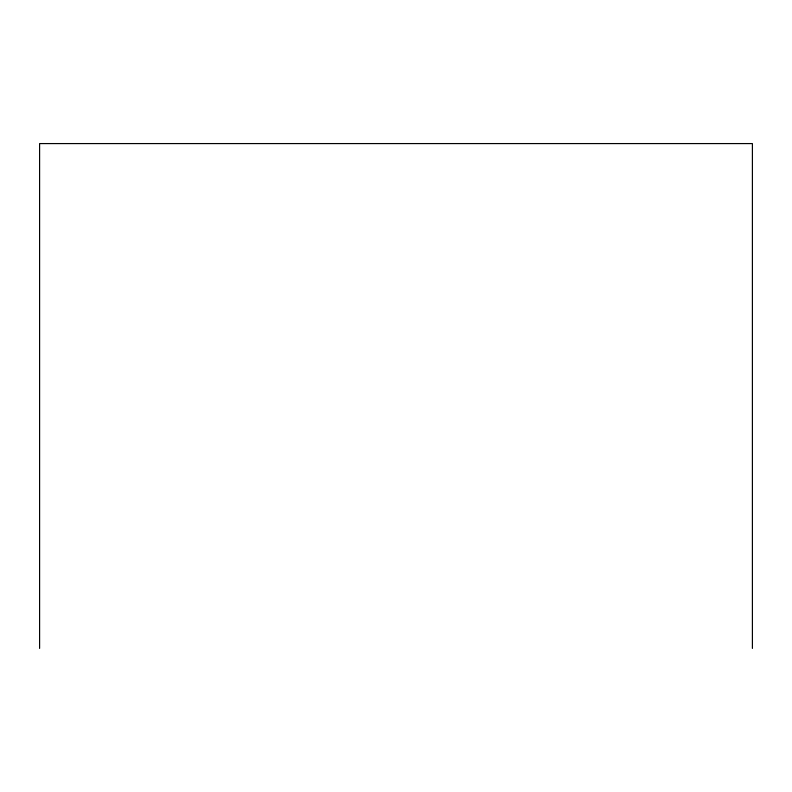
<?xml version="1.0" encoding="UTF-8"?>
<svg xmlns="http://www.w3.org/2000/svg" width="792" height="792" viewBox="0 0 792 792"><rect width="100%" height="100%" fill="white"/><g stroke="black" fill="none" stroke-linecap="round" stroke-linejoin="round"><path stroke-width="1.19" d="M752.4 648.42L752.4 143.58L39.6 143.58L39.6 648.42"/></g></svg>
